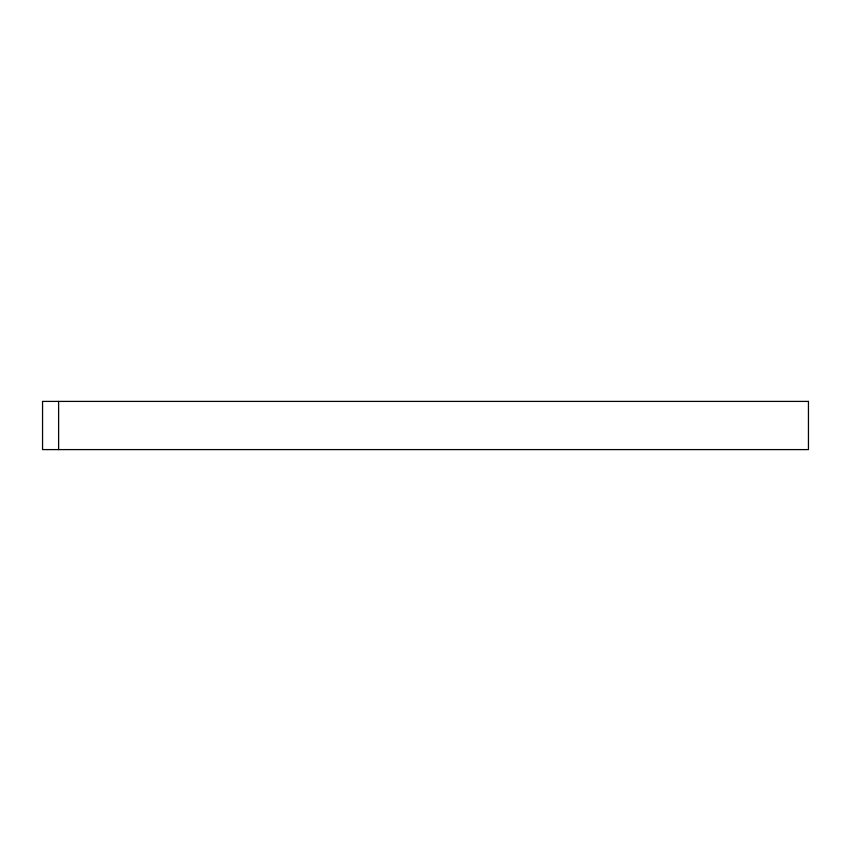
<?xml version="1.0" encoding="UTF-8"?>
<svg xmlns="http://www.w3.org/2000/svg" width="851" height="851" viewBox="0 0 851 851"><rect width="100%" height="100%" fill="white"/><g stroke="black" fill="none" stroke-linecap="round" stroke-linejoin="round"><path stroke-width="1.28" d="M58.613 401.406L58.613 449.594M808.45 401.406L42.55 401.406L42.55 449.594L808.45 449.594L808.45 401.406"/></g></svg>
